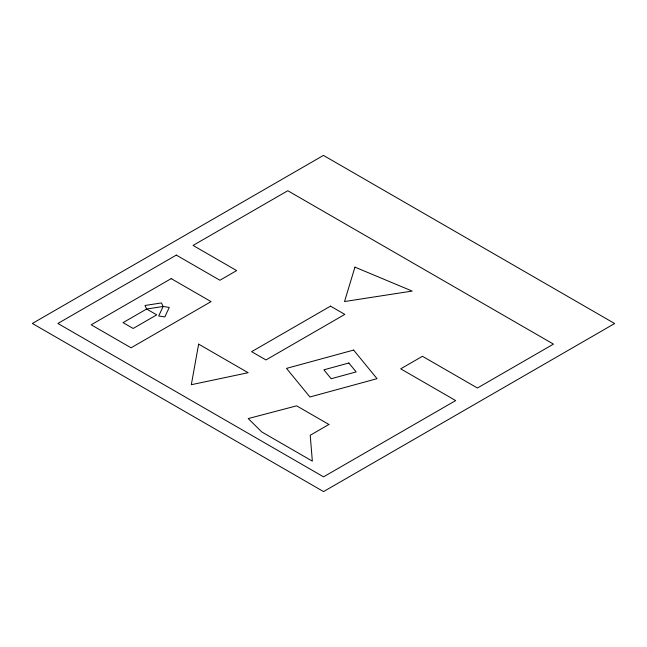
<?xml version="1.0" encoding="UTF-8"?>
<svg xmlns="http://www.w3.org/2000/svg" width="647" height="647" viewBox="0 0 647 647"><rect width="100%" height="100%" fill="white"/><g stroke="black" fill="none" stroke-linecap="round" stroke-linejoin="round"><path stroke-width="0.97" d="M198.637 344.123L191.326 384.706L248.149 372.712L198.637 344.123M354.952 267.138L344.527 301.542L412.171 291.077L354.952 267.138M163.125 306.468L158.701 315.987L164.839 316.941L169.255 307.422L163.125 306.468L146.634 309.023L123.051 322.635L133.161 328.466L156.736 314.854L146.634 309.023L144.993 305.481L161.475 302.925L163.125 306.468M323.443 155.409L32.35 323.468L323.557 491.591L614.65 323.532L323.443 155.409M176.324 255.096L57.898 323.468L323.557 476.847L455.666 400.574L400.703 368.839L422.451 356.287L477.413 388.014L553.452 344.115L287.794 190.736L193.057 245.431L236.632 270.592L219.899 280.256L176.324 255.096M171.196 278.614L91.195 324.802L131.058 347.811L211.059 301.623L171.196 278.614M330.512 306.136L251.634 351.677L265.949 359.942L344.827 314.402L330.512 306.136M328.911 424.472L310.22 435.269L312.347 461.141L261.817 431.97L248.222 418.569L296.633 405.839L328.911 424.472M353.626 350.076L286.508 368.394L309.921 396.991L377.031 378.673L353.626 350.076M348.854 363.016L323.88 369.825L331.175 378.738L356.149 371.92L348.854 363.016"/></g></svg>
